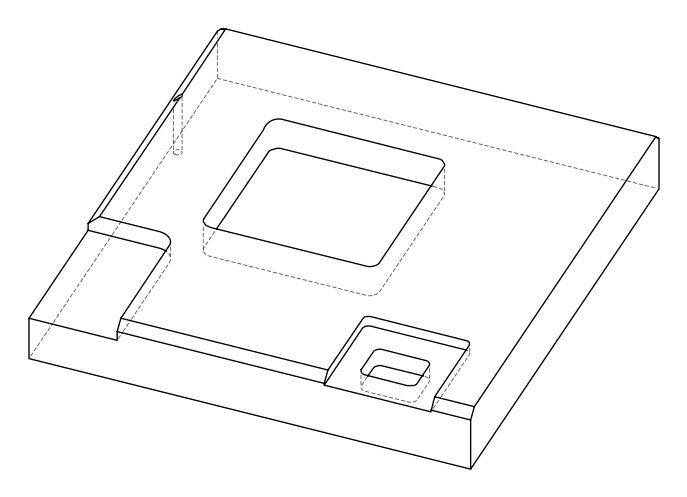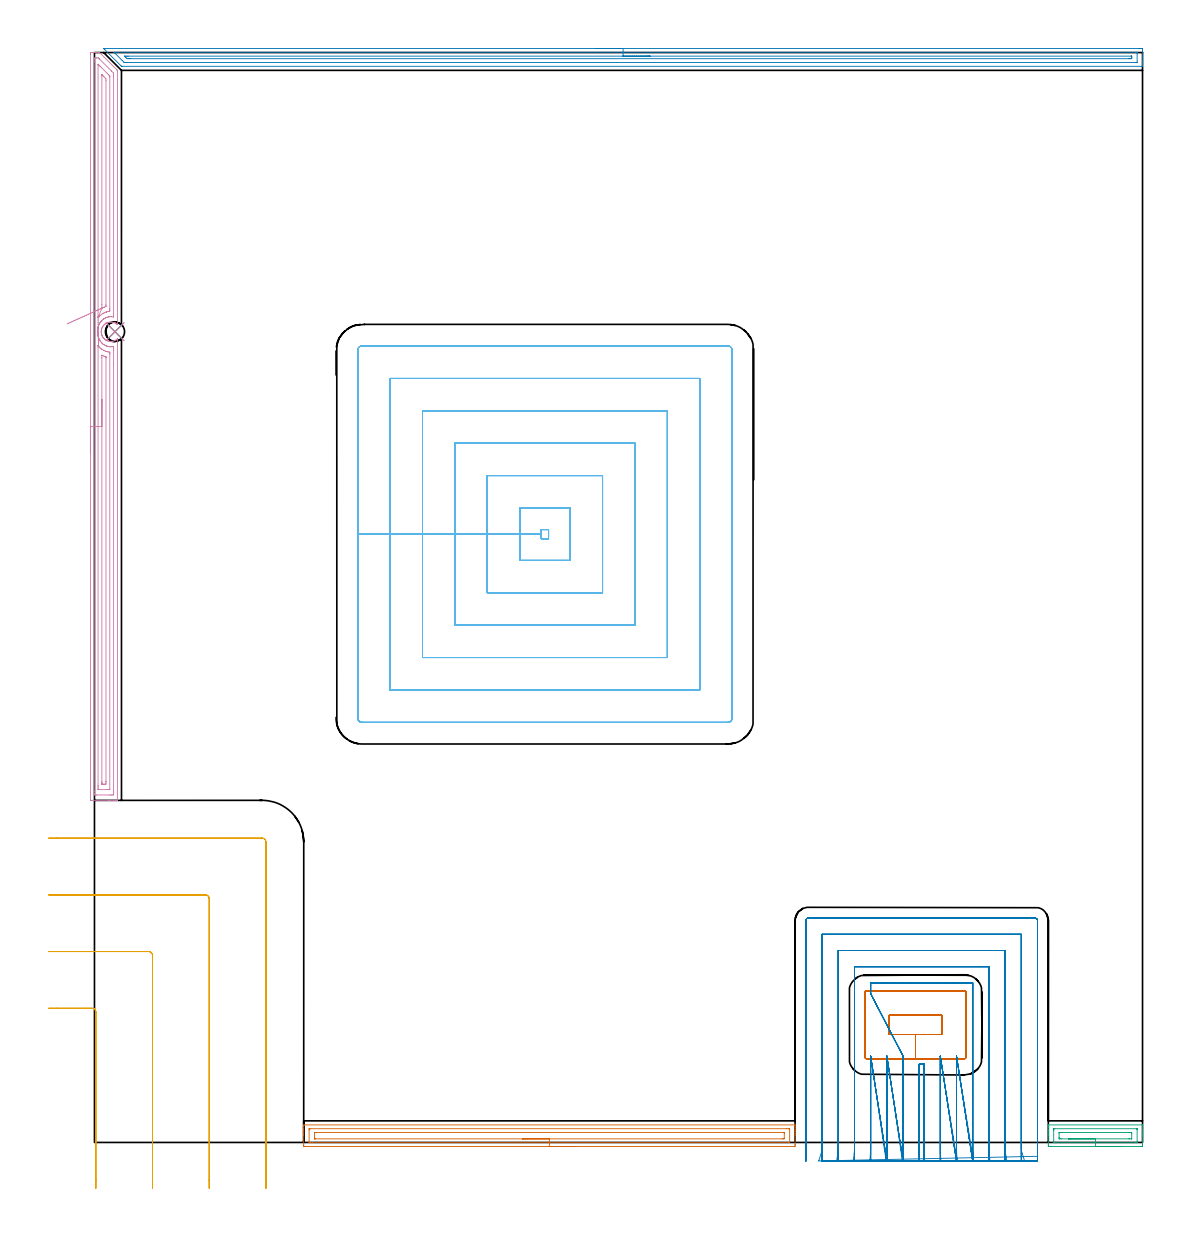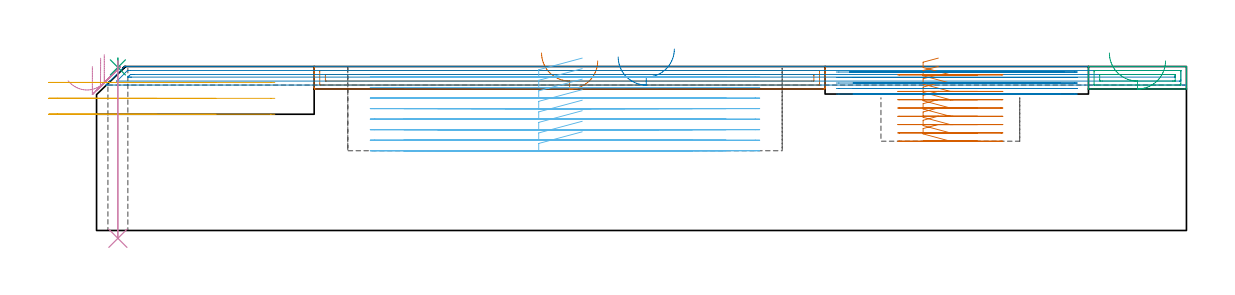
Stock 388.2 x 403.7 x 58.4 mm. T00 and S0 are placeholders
(PLAN: 10 operations, 6 tool changes, 85.8 min)
(1 AREA_MILL | FG_CHAMFER_SURFACE | UGT0205_001 | 4.59 min | 6138 mm3)
(2 AREA_MILL_1 | FG_CHAMFER_SURFACE_1 | UGT0205_001 | 9.33 min | 8446 mm3)
(3 AREA_MILL_2 | FG_CHAMFER_SURFACE_2 | UGT0205_001 | 1.06 min | 1275 mm3)
(4 AREA_MILL_3 | FG_CHAMFER_SURFACE_3 | UGT0205_001 | 9.09 min | 13989 mm3)
(5 MILL_CORNER_NOTCH_RECTANGULAR | CORNER_NOTCH_RECTANGULAR | UGT0201_006 | Follow Part, ap 7, ae 75% | 3.84 min | 165621 mm3)
(6 MILL_RECTANGULAR_POCKET | POCKET_RECTANGULAR_STRAIGHT | UGT0201_008 | Follow Part, ap 4, ae 75% | 32.76 min | 718970 mm3)
(7 MILL_RECTANGULAR_POCKET_1 | POCKET_RECTANGULAR_STRAIGHT_1 | NXT0201_011 | Follow Part, ap 3, ae 75% | 4.21 min | 47764 mm3)
(8 MILL_SLOT | SLOT_PARTIAL_RECTANGULAR | UGT0201_007 | Follow Part, ap 2, ae 75% | 20.59 min | 62063 mm3)
(9 SPOT_DRILL | STEP1HOLE | NXT0321_9005460120000 | 0.03 min | 0 mm3)
(10 DRILL_THROUGH_HOLE_INTO_CENTER | STEP1HOLE | NXT0301_042 | 0.25 min | 2173 mm3)
(TOOL UGT0205_001 | Chamfer Mill 20 x 3 x 45 deg. | D20 FL50 Z2)
(TOOL UGT0201_006 | End Mill 28 mm | D28 FL25 Z2)
(TOOL UGT0201_008 | End Mill 16 mm | D16 FL32 Z4)
(TOOL NXT0201_011 | ENDMILL 12mm [2P460-1200-NA 1630] | D12 FL38 Z6)
(TOOL UGT0201_007 | End Mill 8 mm | D8 FL19 Z4)
(TOOL NXT0321_9005460120000 | NC Spot Drill, 142deg, 12mm, Carbide, Uncoated | D12 PA142 FL30 Z2)
(TOOL NXT0301_042 | Carbide Drill 7.1mm [860.1-0710-057A1-MM 2214] | D7.1 PA140 FL85 Z2)
(OP 1 AREA_MILL)
G17 G21 G94 G90
T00 M6
G54
G17 G0 G90 X178.5 Y-1.5 S1061 M3
G43 Z68.4 H0
Z60.4
G94 G1 X178.462 Z59.528 F250.
X178.348 Z58.664
X178.159 Z57.812
X177.897 Z56.98
X177.563 Z56.174
X177.16 Z55.4
X176.692 Z54.664
X176.16 Z53.972
X175.571 Z53.329
X174.928 Z52.74
X174.236 Z52.208
X173.5 Z51.74
X172.726 Z51.337
X171.92 Z51.003
X171.088 Z50.741
X170.237 Z50.552
X169.372 Z50.438
X168.5 Z50.4
X78.083 Y-1.499 Z50.401
X77.615 Y-1.495 Z50.403
X77.509 Y-1.491 Z50.405
X77.5 Y-1.031 Z50.866
Y2.5 Z54.394
Y3.111 Z55.008
Y3.383 Z55.279
Y3.994 Z55.891
Y4.265 Z56.161
Y4.809 Z56.708
Y5.148 Z57.047
Y6.031 Z57.93
X77.501 Y6.212 Z58.111
X77.51 Y6.494 Z58.393
X77.637 Y6.5 Z58.4
X259.363
X259.49 Y6.494 Z58.393
X259.5 Y6.211 Z58.11
Y5.488 Z57.387
Y4.809 Z56.708
Y4.265 Z56.161
Y3.994 Z55.891
Y3.383 Z55.279
Y3.111 Z55.008
Y2.503 Z54.397
Y-0.725 Z51.171
X259.497 Y-1.031 Z50.866
X259.491 Y-1.491 Z50.405
X259.385 Y-1.495 Z50.403
X258.917 Y-1.5 Z50.4
X168.5
Y-0.086 Z51.814
X80.755
X79.864 Y-0.085 Z51.815
X79.799 Y-0.083 Z51.817
X79.51 Y-0.067 Z51.833
X79.505 Y0.017 Z51.917
X79.501 Y0.212 Z52.112
Y4.625 Z56.525
X79.508 Y4.987 Z56.887
X79.512 Y5.079 Z56.979
X79.554 Y5.082 Z56.982
X79.657 Y5.085 Z56.985
X79.864 Y5.086 Z56.986
X256.245
X257.136 Y5.085 Z56.985
X257.201 Y5.083 Z56.983
X257.49 Y5.067 Z56.967
X257.495 Y4.983 Z56.883
X257.499 Y4.788 Z56.688
Y0.374 Z52.274
X257.492 Y0.013 Z51.913
X257.488 Y-0.079 Z51.821
X257.446 Y-0.082 Z51.818
X257.343 Y-0.085 Z51.815
X257.136 Y-0.086 Z51.814
X168.5
Y1.328 Z53.228
X81.937 Y1.329 Z53.229
X81.646 Y1.33 Z53.23
X81.549 Y1.332 Z53.232
X81.522 Y1.335 Z53.235
X81.51 Y1.377 Z53.277
X81.504 Y1.473 Z53.373
X81.501 Y1.617 Z53.517
X81.502 Y3.525 Z55.425
X81.51 Y3.664 Z55.564
X81.646 Y3.667 Z55.567
X82.246 Y3.671 Z55.571
X255.063
X255.354 Y3.67 Z55.57
X255.451 Y3.668 Z55.568
X255.478 Y3.665 Z55.565
X255.49 Y3.622 Z55.522
X255.496 Y3.527 Z55.427
X255.499 Y3.383 Z55.283
X255.498 Y1.475 Z53.375
X255.49 Y1.335 Z53.235
X255.354 Y1.333 Z53.233
X254.754 Y1.329 Z53.229
X168.5 Y1.328 Z53.228
X167.628 Z53.266
X166.764 Z53.38
X165.912 Z53.569
X165.08 Z53.832
X164.274 Z54.165
X163.5 Z54.568
X162.764 Z55.037
X162.072 Z55.568
X161.429 Z56.157
X160.84 Z56.801
X160.309 Z57.493
X159.84 Z58.228
X159.437 Z59.002
X159.103 Z59.808
X158.841 Z60.64
X158.652 Z61.492
X158.538 Z62.357
X158.5 Z63.228
G0 Z68.4
M5
M2
(OP 2 AREA_MILL_1)
G17 G21 G94 G90
T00 M6
G54
G17 G0 G90 X185.8 Y405.2 S1061 M3
G43 Z68.4 H0
Z61.8
G94 G1 X185.838 Z60.928 F250.
X185.952 Z60.064
X186.141 Z59.212
X186.403 Z58.38
X186.737 Z57.574
X187.14 Z56.8
X187.609 Z56.064
X188.14 Z55.372
X188.729 Z54.729
X189.372 Z54.14
X190.064 Z53.608
X190.8 Z53.14
X191.574 Z52.737
X192.38 Z52.403
X193.212 Z52.141
X194.064 Z51.952
X194.929 Z51.838
X195.8 Z51.8
X386.952
X387.572 Y405.199 Z51.801
X388.186 Y405.193 Z51.804
X388.193 Y405.192 Z51.806
X388.2 Y404.58 Z52.416
Y401.91 Z55.085
Y400.474 Z56.522
Y400.113 Z56.882
Y399.391 Z57.609
Y399.101 Z57.899
Y398.67 Z58.322
Y398.62 Z58.371
X388.192 Y398.603 Z58.388
X388.02 Y398.6 Z58.4
X10.286
X10.005 Y398.604 Z58.39
X9.866 Y398.733 Z58.266
X3.73 Y404.87 Z52.129
X3.571 Y405.027 Z51.97
X3.432 Y405.172 Z51.826
X3.417 Y405.194 Z51.803
X3.432 Y405.199 Z51.799
X195.8 Y405.2 Z51.8
Y403.786 Z53.214
X385.784 Y403.785 Z53.215
X385.883 Y403.784 Z53.216
X386.081 Y403.78 Z53.22
X386.191 Y403.776 Z53.224
X386.194 Y403.746 Z53.254
X386.196 Y403.687 Z53.313
X386.2 Y403.272 Z53.728
X386.199 Y400.113 Z56.887
X386.198 Y400.061 Z56.939
X386.194 Y400.036 Z56.964
X386.191 Y400.027 Z56.973
X386.177 Y400.021 Z56.979
X385.982 Y400.016 Z56.984
X385.883 Y400.015 Z56.985
X12.074 Y400.014 Z56.986
X11.278 Y400.015 Z56.985
X11.18 Y400.017 Z56.983
X11.083 Y400.021 Z56.979
X11.033 Y400.028 Z56.972
X11.002 Y400.055 Z56.945
X10.94 Y400.113 Z56.887
X10.286 Y400.763 Z56.237
X7.604 Y403.446 Z53.554
X7.366 Y403.687 Z53.313
X7.289 Y403.77 Z53.23
X7.284 Y403.777 Z53.223
X7.291 Y403.779 Z53.221
X7.341 Y403.783 Z53.217
X7.406 Y403.785 Z53.215
X7.505 Y403.786 Z53.214
X195.8
Y402.372 Z54.628
X383.996 Y402.371 Z54.629
X384.153 Y402.37 Z54.63
X384.179 Y402.368 Z54.632
X384.186 Y402.366 Z54.634
X384.19 Y402.347 Z54.653
X384.196 Y402.24 Z54.76
X384.199 Y402.104 Z54.896
X384.2 Y401.9 Z55.1
X384.199 Y401.697 Z55.303
X384.193 Y401.493 Z55.507
X384.19 Y401.44 Z55.56
X384.171 Y401.435 Z55.565
X384.114 Y401.432 Z55.568
X383.996 Y401.43 Z55.57
X383.574 Y401.429 Z55.571
X383.102 Y401.428 Z55.572
X13.44 Y401.429 Z55.571
X12.968
X12.543 Y401.431 Z55.569
X12.074 Y401.436 Z55.564
X11.604 Y401.9 Z55.1
X11.18 Y402.324 Z54.676
X11.147 Y402.364 Z54.636
X11.18 Y402.366 Z54.634
X11.604 Y402.37 Z54.63
X12.074 Y402.371 Z54.629
X12.497
X195.8 Y402.372 Z54.628
X196.672 Z54.667
X197.537 Z54.78
X198.388 Z54.969
X199.22 Z55.232
X200.026 Z55.565
X200.8 Z55.968
X201.536 Z56.437
X202.228 Z56.968
X202.871 Z57.557
X203.461 Z58.201
X203.992 Z58.893
X204.46 Z59.628
X204.863 Z60.402
X205.197 Z61.208
X205.459 Z62.04
X205.648 Z62.892
X205.762 Z63.757
X205.8 Z64.628
G0 Z68.4
M5
M2
(OP 3 AREA_MILL_2)
G17 G21 G94 G90
T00 M6
G54
G17 G0 G90 X380.75 Y-1.5 S1061 M3
G43 Z68.4 H0
Z60.4
G94 G1 X380.712 Z59.529 F250.
X380.598 Z58.664
X380.409 Z57.812
X380.147 Z56.98
X379.813 Z56.174
X379.41 Z55.4
X378.942 Z54.664
X378.41 Z53.972
X377.821 Z53.329
X377.178 Z52.74
X376.486 Z52.209
X375.75 Z51.74
X374.976 Z51.337
X374.17 Z51.003
X373.338 Z50.741
X372.486 Z50.552
X371.622 Z50.438
X370.75 Z50.4
X353.858
X353.391 Y-1.494 Z50.403
X353.308 Y-1.491 Z50.405
X353.3 Y-1.031 Z50.865
Y2.5 Z54.394
Y3.158 Z55.055
Y3.383 Z55.28
Y4.04 Z55.937
Y4.265 Z56.162
Y4.716 Z56.615
Y5.581 Z57.48
Y6.031 Z57.929
X353.301 Y6.262 Z58.161
X353.31 Y6.494 Z58.392
X353.413 Y6.5 Z58.4
X388.087
X388.19 Y6.494 Z58.392
X388.2 Y6.261 Z58.159
Y4.716 Z56.615
Y4.265 Z56.162
Y4.04 Z55.937
Y3.383 Z55.28
Y3.158 Z55.055
Y2.503 Z54.397
Y-0.702 Z51.194
X388.197 Y-1.031 Z50.865
X388.192 Y-1.491 Z50.405
X388.109 Y-1.494 Z50.403
X387.642 Y-1.5 Z50.4
X370.75
Y-0.086 Z51.814
X355.573
X355.421 Y-0.084 Z51.816
X355.346 Y-0.081 Z51.819
X355.315 Y-0.079 Z51.821
X355.31 Y-0.059 Z51.841
X355.305 Y0.011 Z51.911
X355.301 Y0.185 Z52.085
X355.3 Y4.599 Z56.499
X355.303 Y4.933 Z56.833
X355.306 Y5.028 Z56.928
X355.31 Y5.08 Z56.98
X355.327 Y5.081 Z56.981
X355.43 Y5.084 Z56.984
X355.636 Y5.086 Z56.986
X355.699
X385.927
X386.079 Y5.084 Z56.984
X386.154 Y5.081 Z56.981
X386.185 Y5.079 Z56.979
X386.19 Y5.059 Z56.959
X386.195 Y4.989 Z56.889
X386.199 Y4.815 Z56.715
X386.2 Y0.401 Z52.301
X386.197 Y0.067 Z51.967
X386.194 Y-0.028 Z51.872
X386.19 Y-0.08 Z51.82
X386.173 Y-0.081 Z51.819
X386.07 Y-0.084 Z51.816
X385.864 Y-0.086 Z51.814
X385.801
X370.75
Y1.329 Z53.229
X358.303
X357.704 Y1.33 Z53.23
X357.414 Y1.333 Z53.233
X357.327 Y1.335 Z53.235
X357.31 Y1.504 Z53.404
X357.303 Y1.617 Z53.517
X357.301 Y1.73 Z53.63
Y3.495 Z55.395
X357.309 Y3.609 Z55.509
X357.315 Y3.665 Z55.565
X357.342 Y3.667 Z55.567
X357.414 Y3.669 Z55.569
X358.013 Y3.671 Z55.571
X358.303
X383.197
X383.796 Y3.67 Z55.57
X384.086 Y3.667 Z55.567
X384.173 Y3.665 Z55.565
X384.19 Y3.496 Z55.396
X384.197 Y3.383 Z55.283
X384.2 Y3.27 Z55.17
X384.199 Y1.505 Z53.405
X384.191 Y1.391 Z53.291
X384.185 Y1.335 Z53.235
X384.158 Y1.333 Z53.233
X384.086 Y1.331 Z53.231
X383.488 Y1.329 Z53.229
X383.197
X370.75
X369.878 Z53.267
X369.014 Z53.38
X368.162 Z53.569
X367.33 Z53.832
X366.524 Z54.165
X365.75 Z54.568
X365.014 Z55.037
X364.322 Z55.568
X363.679 Z56.157
X363.09 Z56.801
X362.558 Z57.493
X362.09 Z58.229
X361.687 Z59.002
X361.353 Z59.808
X361.091 Z60.64
X360.902 Z61.492
X360.788 Z62.357
X360.75 Z63.229
G0 Z68.4
M5
M2
(OP 4 AREA_MILL_3)
G17 G21 G94 G90
T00 M6
G54
G17 G0 G90 X-1.5 Y255.2 S1061 M3
G43 Z68.4 H0
Z58.4
G94 G1 Y255.238 Z57.528 F250.
Y255.352 Z56.663
Y255.541 Z55.812
Y255.803 Z54.98
Y256.137 Z54.174
Y256.54 Z53.4
Y257.008 Z52.664
Y257.54 Z51.972
Y258.129 Z51.329
Y258.772 Z50.74
Y259.464 Z50.208
Y260.2 Z49.74
Y260.974 Z49.337
Y261.78 Z49.003
Y262.612 Z48.741
Y263.464 Z48.552
Y264.328 Z48.438
Y265.2 Z48.4
Y403.094
X-1.498 Y403.262 Z48.402
X-1.491 Y403.698 Z48.405
X-1.263 Y403.7 Z48.634
X-0.944 Z48.952
X-0.374 Z49.522
X-0.056 Z49.84
X0.582 Z50.482
X1.587 Z51.487
X1.689 Z51.588
X1.896 Y403.699 Z51.793
X1.912 Y403.689 Z51.81
X8.389 Y397.212 Z58.287
X8.416 Y397.183 Z58.314
X8.499 Y397.095 Z58.384
X8.5 Y396.846 Z58.4
Y303.128
X8.504 Y302.995 Z58.395
X8.448 Y303.027 Z58.347
X8.352 Y303.107 Z58.252
X8.282 Y303.16 Z58.182
X8.156 Y303.252 Z58.056
X8.03 Y303.336 Z57.93
X7.903 Y303.412 Z57.803
X7.777 Y303.482 Z57.677
X7.651 Y303.542 Z57.551
X7.215 Y303.711 Z57.115
X6.767 Y303.827 Z56.667
X6.326 Y303.881 Z56.226
X5.884 Z55.784
X5.438 Y303.828 Z55.338
X5. Y303.716 Z54.9
X4.548 Y303.535 Z54.448
X4.116 Y303.291 Z54.016
X3.889 Y303.132 Z53.789
X3.853 Y303.107 Z53.752
X3.684 Y302.947 Z53.581
X3.53 Y302.802 Z53.427
X3.427 Y302.686 Z53.324
X3.233 Y302.467 Z53.132
X3.058 Y302.215 Z52.957
X2.971 Y302.064 Z52.869
X2.934 Y302. Z52.832
X2.826 Y301.781 Z52.723
X2.732 Y301.554 Z52.63
X2.655 Y301.323 Z52.549
X2.611 Y301.163 Z52.51
X2.595 Y301.103 Z52.495
X2.559 Y300.88 Z52.451
X2.526 Y300.559 Z52.422
X2.521 Y300.497 Z52.414
X2.516 Y300.431 Z52.406
X2.517 Y300.408 Z52.405
X2.52 Y300.29 Z52.406
X2.522 Y300.194 Z52.412
X2.523 Y300.157
Y300.032 Z52.421
X2.525 Y299.983 Z52.422
X2.544 Y299.859 Z52.439
X2.591 Y299.539 Z52.487
X2.611 Y299.453 Z52.509
X2.645 Y299.31 Z52.543
X2.719 Y299.084 Z52.616
X2.806 Y298.863 Z52.705
X2.873 Y298.721 Z52.773
X2.908 Y298.647 Z52.808
X3.063 Y298.382 Z52.962
X3.17 Y298.223 Z53.069
X3.233 Y298.129 Z53.132
X3.391 Y297.937 Z53.291
X3.4 Y297.927 Z53.3
X3.5 Y297.819 Z53.397
X3.538 Y297.777 Z53.438
X3.558 Y297.755 Z53.458
X3.678 Y297.626 Z53.578
X3.745 Y297.531 Z53.645
X3.788 Y297.468 Z53.688
X3.825 Y297.473 Z53.725
X3.827 Z53.727
X3.862 Y297.468 Z53.762
X3.969 Y297.402 Z53.868
X4.117 Y297.304 Z54.016
X4.389 Y297.154 Z54.288
X4.548 Y297.065 Z54.448
X5. Y296.876 Z54.9
X5.036 Y296.863 Z54.936
X5.457 Y296.768 Z55.357
X5.884 Y296.719 Z55.784
X6.326 Z56.226
X6.767 Y296.773 Z56.667
X7.162 Y296.863 Z57.062
X7.651 Y297.064 Z57.551
X7.905 Y297.192 Z57.805
X8.123 Y297.331 Z58.023
X8.165 Y297.357 Z58.065
X8.321 Y297.474 Z58.219
X8.435 Y297.56 Z58.331
X8.47 Y297.589 Z58.365
X8.5 Y297.607 Z58.395
Y297.331 Z58.4
Y126.856
X8.505 Y126.71 Z58.395
X8.462 Y126.708 Z58.353
X8.101 Y126.7 Z58.001
X7.693 Z57.593
X7.056 Z56.951
X5.848 Z55.745
X5.278 Z55.172
X-1.23 Y126.701 Z48.667
X-1.492 Y126.71 Z48.406
X-1.499 Y126.971 Z48.399
Y126.994
X-1.5 Y265.2 Z48.4
X-0.086 Z49.814
Y400.416
X-0.084 Y401.309 Z49.816
X-0.083 Y401.336 Z49.817
X-0.056 Y401.69 Z49.844
X0.446 Y401.698 Z50.346
X0.833 Z50.733
X1.337 Y401.696 Z51.237
X1.428 Y401.69 Z51.328
X1.6 Y401.538 Z51.5
X1.722 Y401.424 Z51.622
X1.841 Y401.309 Z51.741
X6.304 Y396.846 Z56.204
X7.056 Y396.083 Z56.956
X7.079 Y395.954 Z56.979
X7.082 Y395.927 Z56.982
X7.086 Y395.061 Z56.986
Y306.672
X7.079 Y305.809 Z56.979
Y305.786
X7.056 Y305.79 Z56.956
X6.953 Y305.809 Z56.853
X6.167 Y305.873 Z56.067
X6.1 Y305.877 Z56.
X5.695 Y305.856 Z55.595
X5.278 Y305.815 Z55.178
X5.273 Y305.814 Z55.173
X5.246 Y305.809 Z55.146
X4.681 Y305.654 Z54.581
X4.578 Y305.619 Z54.478
X4.389 Y305.544 Z54.289
X4.129 Y305.434 Z54.029
X3.961 Y305.346 Z53.861
X3.5 Y305.081 Z53.4
X3.401 Y305.016 Z53.301
X3.263 Y304.917 Z53.163
X2.913 Y304.613 Z52.813
X2.611 Y304.313 Z52.511
X2.475 Y304.161 Z52.375
X2.356 Y304.024 Z52.256
X2.087 Y303.658 Z51.987
X1.957 Y303.456 Z51.857
X1.768 Y303.132 Z51.668
X1.758 Y303.114 Z51.658
X1.752 Y303.102 Z51.652
X1.722 Y303.037 Z51.622
X1.485 Y302.478 Z51.385
X1.402 Y302.239 Z51.302
X1.276 Y301.795 Z51.176
X1.187 Y301.347 Z51.087
X1.164 Y301.181 Z51.064
X1.149 Y301.03 Z51.049
X1.104 Y300.454 Z51.004
X1.101 Y300.365 Z51.001
Y300.275
X1.103 Y300.183 Z51.003
X1.118 Y299.87 Z51.018
X1.148 Y299.562 Z51.048
X1.203 Y299.191 Z51.103
X1.254 Y298.911 Z51.154
X1.312 Y298.669 Z51.212
X1.392 Y298.396 Z51.292
X1.551 Y297.949 Z51.451
X1.626 Y297.777 Z51.526
X1.722 Y297.573 Z51.622
X1.968 Y297.132 Z51.868
X2.128 Y296.884 Z52.028
X2.329 Y296.604 Z52.229
X2.611 Y296.266 Z52.511
X2.736 Y296.117 Z52.636
X2.842 Y295.992 Z52.742
X2.991 Y295.828 Z52.891
X3.178 Y295.675 Z53.078
X3.36 Y295.572 Z53.26
X3.5 Y295.498 Z53.4
X3.758 Y295.363 Z53.658
X4.266 Y295.099 Z54.166
X4.389 Y295.047 Z54.289
X4.478 Y295.009 Z54.378
X4.76 Y294.912 Z54.66
X4.955 Y294.866 Z54.855
X5.278 Y294.794 Z55.178
X5.627 Y294.749 Z55.527
X5.912 Y294.729 Z55.812
X6.167 Z56.067
X6.519 Y294.745 Z56.419
X7.056 Y294.803 Z56.956
X7.084 Y294.207 Z56.984
X7.085 Y294.177 Z56.985
X7.086 Y293.314 Z56.986
Y288.21
Y129.984
X7.084 Y129.091 Z56.984
X7.083 Y129.064 Z56.983
X7.056 Y128.71 Z56.956
X6.554 Y128.702 Z56.454
X6.167 Y128.701 Z56.067
X5.668 Y128.7 Z55.568
X0.833 Y128.701 Z50.733
X0.331 Y128.703 Z50.231
X-0.056 Y128.71 Z49.844
X-0.083 Y129.091 Z49.817
X-0.084 Y129.12 Z49.816
X-0.086 Y129.984 Z49.814
Y265.2
X1.328 Z51.228
X1.329 Y294.602 Z51.229
X1.33 Y295.099 Z51.23
X1.332 Y295.147 Z51.232
X1.333 Y295.149 Z51.233
X1.345 Y295.14 Z51.245
X1.385 Y295.099 Z51.285
X1.722 Y294.711 Z51.622
X2.162 Y294.207 Z52.062
X2.401 Y294.001 Z52.301
X2.611 Y293.842 Z52.511
X3.405 Y293.41 Z53.305
X3.5 Y293.362 Z53.4
X3.595 Y293.314 Z53.495
X4.143 Y293.075 Z54.043
X4.389 Y292.982 Z54.289
X4.833 Y292.868 Z54.733
X5.278 Y292.787 Z55.178
X5.595 Y292.733 Z55.495
X5.665 Y292.72 Z55.565
X5.667 Y292.658 Z55.567
X5.67 Y292.553 Z55.57
X5.671 Y292.422 Z55.571
Y292.026
Y130.876
X5.669 Y130.778 Z55.569
X5.667 Y130.729 Z55.567
X5.665 Y130.713 Z55.565
X5.629 Y130.71 Z55.529
X5.452 Y130.702 Z55.352
X5.278 Y130.701 Z55.178
X4.565 Y130.7 Z54.465
X1.898 Z51.798
X1.722 Y130.701 Z51.622
X1.547 Y130.702 Z51.447
X1.43 Y130.706 Z51.33
X1.341 Y130.71 Z51.241
X1.335 Y130.746 Z51.235
X1.333 Y130.876 Z51.233
X1.33 Y131.271 Z51.23
X1.329 Y131.769 Z51.229
X1.328 Y132.164 Z51.228
Y265.2
X2.743 Z52.643
Y290.637
X2.745 Y291.395 Z52.645
X2.747 Y291.529 Z52.647
X2.75 Y291.607 Z52.65
X2.8 Y291.59 Z52.7
X2.818 Y291.582 Z52.718
X2.925 Y291.529 Z52.825
X3.5 Y291.266 Z53.4
X3.96 Y291.067 Z53.86
X4.15 Y291.002 Z54.05
X4.221 Y290.976 Z54.121
X4.25 Y290.965 Z54.15
X4.252 Y290.943 Z54.152
X4.255 Y290.886 Z54.155
X4.257 Y290.769 Z54.157
Y133.686
X4.256 Y133.554 Z54.156
X4.251 Y132.8 Z54.151
X4.238 Y132.71 Z54.138
X4.138 Y132.707 Z54.038
X3.925 Y132.703 Z53.825
X3.5 Y132.7 Z53.4
X3.462 Z53.362
X3.06 Y132.702 Z52.96
X2.859 Y132.706 Z52.759
X2.76 Y132.71 Z52.66
X2.749 Y132.716 Z52.649
X2.747 Y132.732 Z52.647
X2.745 Y132.769 Z52.645
X2.743 Y133.422 Z52.643
Y133.554
Y265.2
Y266.072 Z52.681
Y266.936 Z52.795
Y267.788 Z52.983
Y268.62 Z53.246
Y269.426 Z53.58
Y270.2 Z53.982
Y270.936 Z54.451
Y271.628 Z54.982
Y272.271 Z55.572
Y272.86 Z56.215
Y273.392 Z56.907
Y273.86 Z57.643
Y274.263 Z58.416
Y274.597 Z59.222
Y274.859 Z60.054
Y275.048 Z60.906
Y275.162 Z61.771
Y275.2 Z62.643
G0 X1.458 Y295.612 Z61.359
G1 Y295.639 Z60.487
X1.456 Y295.743 Z59.62
X1.454 Y295.921 Z58.766
X1.451 Y296.173 Z57.931
X1.447 Y296.496 Z57.121
X1.442 Y296.89 Z56.342
X1.436 Y297.349 Z55.601
X1.43 Y297.872 Z54.902
X1.423 Y298.453 Z54.252
X1.415 Y299.089 Z53.654
X1.406 Y299.774 Z53.115
X1.397 Y300.504 Z52.637
X1.388 Y301.273 Z52.225
X1.378 Y302.074 Z51.881
X1.367 Y302.903 Z51.608
X1.357 Y303.752 Z51.409
X1.346 Y304.616 Z51.284
X1.335 Y305.486 Z51.235
X1.331 Y305.809 Z51.231
X1.329 Y306.033 Z51.229
Y399.158
X1.331 Y399.264 Z51.231
X1.334 Y399.332 Z51.234
X1.337 Y399.352 Z51.237
X1.374 Y399.317 Z51.274
X1.722 Y398.976 Z51.622
X2.07 Y398.631 Z51.97
X2.611 Y398.09 Z52.511
X4.389 Y396.312 Z54.289
X4.747 Y395.954 Z54.647
X5.278 Y395.419 Z55.178
X5.631 Y395.061 Z55.531
X5.665 Y395.007 Z55.565
X5.667 Y394.962 Z55.567
X5.669 Y394.863 Z55.569
X5.671 Y394.666 Z55.571
Y308.984
Y308.487
X5.668 Y308.095 Z55.568
X5.664 Y307.961 Z55.564
X5.658 Y307.875 Z55.558
X5.278 Y307.817 Z55.178
X5.086 Y307.787 Z54.986
X4.389 Y307.619 Z54.289
X4.369 Y307.614 Z54.269
X4.311 Y307.594 Z54.211
X3.737 Y307.357 Z53.637
X3.5 Y307.237 Z53.4
X3.158 Y307.045 Z53.058
X2.994 Y306.948 Z52.894
X2.612 Y306.701 Z52.512
X2.137 Y306.285 Z52.037
X1.722 Y305.876 Z51.622
X1.689 Y305.842 Z51.589
X1.658 Y305.809 Z51.558
X1.527 Y305.672 Z51.427
X1.335 Y305.486 Z51.235
X2.75 Y309.013 Z52.65
X2.743 Y310.272 Z52.643
Y395.061
X2.744 Y395.342 Z52.644
X2.747 Y395.482 Z52.647
X2.748 Y395.491 Z52.648
X2.75 Y395.492 Z52.65
X2.778 Y395.469 Z52.678
X2.818 Y395.432 Z52.718
X3.19 Y395.061 Z53.09
X3.5 Y394.749 Z53.4
X4.072 Y394.168 Z53.972
X4.25 Y393.973 Z54.15
X4.257 Y393.276 Z54.157
Y310.272
X4.253 Y309.892 Z54.153
X4.25 Y309.703 Z54.15
X4.24 Y309.625 Z54.14
X3.575 Y309.379 Z53.475
X3.521 Y309.358 Z53.421
X3.45 Y309.329 Z53.35
X2.75 Y309.013 Z52.65
X2.139 Y308.737 Z52.091
X1.487 Y308.443 Z51.592
X0.797 Y308.131 Z51.158
X0.076 Y307.806 Z50.792
X-0.672 Y307.468 Z50.495
X-1.441 Y307.121 Z50.272
X-2.224 Y306.767 Z50.123
X-3.016 Y306.409 Z50.049
X-3.812 Y306.05 Z50.051
X-4.603 Y305.693 Z50.13
X-5.386 Y305.339 Z50.283
X-6.154 Y304.993 Z50.512
X-6.9 Y304.656 Z50.812
X-7.62 Y304.331 Z51.183
X-8.307 Y304.021 Z51.621
X-8.957 Y303.727 Z52.123
X-9.565 Y303.453 Z52.686
X-10.126 Y303.199 Z53.305
G0 Z68.4
M5
M2
(OP 5 MILL_CORNER_NOTCH_RECTANGULAR)
G17 G21 G94 G90
T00 M6
G54
G17 G0 G90 X0.5 Y-17. S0 M3
G43 Z68.4 H0
Z52.733
G94 G1 Y-14. F250.
Y48.307 F500.
G3 X-0.893 Y49.7 R1.4
G1 X-14.
X-17. F250.
G0 Z68.4
X21.5 Y-17.
Z52.733
G1 Y-14.
Y69.306 F500.
G3 X20.106 Y70.7 R1.4
G1 X-14.
X-17. F250.
G0 Z68.4
X42.5 Y-17.
Z52.733
G1 Y-14.
Y90.306 F500.
G3 X41.106 Y91.7 R1.4
G1 X-14.
X-17. F250.
G0 Z68.4
X63.5 Y-17.
Z52.733
G1 Y-14.
Y111.306 F500.
G3 X62.106 Y112.7 R1.4
G1 X-14.
X-17. F250.
G0 Z68.4
X0.5 Y-17.
Z47.067
G1 Y-14.
Y48.307 F500.
G3 X-0.893 Y49.7 R1.4
G1 X-14.
X-17. F250.
G0 Z68.4
X21.5 Y-17.
Z47.067
G1 Y-14.
Y69.306 F500.
G3 X20.106 Y70.7 R1.4
G1 X-14.
X-17. F250.
G0 Z68.4
X42.5 Y-17.
Z47.067
G1 Y-14.
Y90.306 F500.
G3 X41.106 Y91.7 R1.4
G1 X-14.
X-17. F250.
G0 Z68.4
X63.5 Y-17.
Z47.067
G1 Y-14.
Y111.306 F500.
G3 X62.106 Y112.7 R1.4
G1 X-14.
X-17. F250.
G0 Z68.4
X0.5 Y-17.
Z41.4
G1 Y-14.
Y48.307 F500.
G3 X-0.893 Y49.7 R1.4
G1 X-14.
X-17. F250.
G0 Z68.4
X21.5 Y-17.
Z41.4
G1 Y-14.
Y69.306 F500.
G3 X20.106 Y70.7 R1.4
G1 X-14.
X-17. F250.
G0 Z68.4
X42.5 Y-17.
Z41.4
G1 Y-14.
Y90.306 F500.
G3 X41.106 Y91.7 R1.4
G1 X-14.
X-17. F250.
G0 Z68.4
X63.5 Y-17.
Z41.4
G1 Y-14.
Y111.306 F500.
G3 X62.106 Y112.7 R1.4
G1 X-14.
X-17. F250.
G0 Z68.4
M5
M2
(OP 6 MILL_RECTANGULAR_POCKET)
G17 G21 G94 G90
T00 M6
G54
G17 G0 G90 X172.991 Y235. S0 M3
G43 Z68.4 H0
Z61.4
G94 G1 X157.5 Z57.249 F250.
Y225.3 Z54.65
X165.5
Y223.6 F500.
X168.2
Y227.
X165.5
Y225.3
X157.5
Y215.6
X176.2
Y235.
X157.5
Y225.3
X145.5
Y203.6
X188.2
Y247.
X145.5
Y225.3
X133.5
Y191.6
X200.2
Y259.
X133.5
Y225.3
X121.5
Y179.6
X212.2
Y271.
X121.5
Y225.3
X109.5
Y167.6
X224.2
Y283.
X109.5
Y225.3
X97.5
Y157.2
G3 X99.1 Y155.6 R1.6
G1 X234.6
G3 X236.2 Y157.2 R1.6
G1 Y293.4
G3 X234.6 Y295. R1.6
G1 X99.1
G3 X97.5 Y293.4 R1.6
G1 Y225.3
Y224.3
G0 X172.991 Y235. Z57.65
G1 X157.5 Z53.499 F250.
Y225.3 Z50.9
X165.5
Y223.6 F500.
X168.2
Y227.
X165.5
Y225.3
X157.5
Y215.6
X176.2
Y235.
X157.5
Y225.3
X145.5
Y203.6
X188.2
Y247.
X145.5
Y225.3
X133.5
Y191.6
X200.2
Y259.
X133.5
Y225.3
X121.5
Y179.6
X212.2
Y271.
X121.5
Y225.3
X109.5
Y167.6
X224.2
Y283.
X109.5
Y225.3
X97.5
Y157.2
G3 X99.1 Y155.6 R1.6
G1 X234.6
G3 X236.2 Y157.2 R1.6
G1 Y293.4
G3 X234.6 Y295. R1.6
G1 X99.1
G3 X97.5 Y293.4 R1.6
G1 Y225.3
Y224.3
G0 X172.991 Y235. Z53.9
G1 X157.5 Z49.749 F250.
Y225.3 Z47.15
X165.5
Y223.6 F500.
X168.2
Y227.
X165.5
Y225.3
X157.5
Y215.6
X176.2
Y235.
X157.5
Y225.3
X145.5
Y203.6
X188.2
Y247.
X145.5
Y225.3
X133.5
Y191.6
X200.2
Y259.
X133.5
Y225.3
X121.5
Y179.6
X212.2
Y271.
X121.5
Y225.3
X109.5
Y167.6
X224.2
Y283.
X109.5
Y225.3
X97.5
Y157.2
G3 X99.1 Y155.6 R1.6
G1 X234.6
G3 X236.2 Y157.2 R1.6
G1 Y293.4
G3 X234.6 Y295. R1.6
G1 X99.1
G3 X97.5 Y293.4 R1.6
G1 Y225.3
Y224.3
G0 X172.991 Y235. Z50.15
G1 X157.5 Z45.999 F250.
Y225.3 Z43.4
X165.5
Y223.6 F500.
X168.2
Y227.
X165.5
Y225.3
X157.5
Y215.6
X176.2
Y235.
X157.5
Y225.3
X145.5
Y203.6
X188.2
Y247.
X145.5
Y225.3
X133.5
Y191.6
X200.2
Y259.
X133.5
Y225.3
X121.5
Y179.6
X212.2
Y271.
X121.5
Y225.3
X109.5
Y167.6
X224.2
Y283.
X109.5
Y225.3
X97.5
Y157.2
G3 X99.1 Y155.6 R1.6
G1 X234.6
G3 X236.2 Y157.2 R1.6
G1 Y293.4
G3 X234.6 Y295. R1.6
G1 X99.1
G3 X97.5 Y293.4 R1.6
G1 Y225.3
Y224.3
G0 X172.991 Y235. Z46.4
G1 X157.5 Z42.249 F250.
Y225.3 Z39.65
X165.5
Y223.6 F500.
X168.2
Y227.
X165.5
Y225.3
X157.5
Y215.6
X176.2
Y235.
X157.5
Y225.3
X145.5
Y203.6
X188.2
Y247.
X145.5
Y225.3
X133.5
Y191.6
X200.2
Y259.
X133.5
Y225.3
X121.5
Y179.6
X212.2
Y271.
X121.5
Y225.3
X109.5
Y167.6
X224.2
Y283.
X109.5
Y225.3
X97.5
Y157.2
G3 X99.1 Y155.6 R1.6
G1 X234.6
G3 X236.2 Y157.2 R1.6
G1 Y293.4
G3 X234.6 Y295. R1.6
G1 X99.1
G3 X97.5 Y293.4 R1.6
G1 Y225.3
Y224.3
G0 X172.991 Y235. Z42.65
G1 X157.5 Z38.499 F250.
Y225.3 Z35.9
X165.5
Y223.6 F500.
X168.2
Y227.
X165.5
Y225.3
X157.5
Y215.6
X176.2
Y235.
X157.5
Y225.3
X145.5
Y203.6
X188.2
Y247.
X145.5
Y225.3
X133.5
Y191.6
X200.2
Y259.
X133.5
Y225.3
X121.5
Y179.6
X212.2
Y271.
X121.5
Y225.3
X109.5
Y167.6
X224.2
Y283.
X109.5
Y225.3
X97.5
Y157.2
G3 X99.1 Y155.6 R1.6
G1 X234.6
G3 X236.2 Y157.2 R1.6
G1 Y293.4
G3 X234.6 Y295. R1.6
G1 X99.1
G3 X97.5 Y293.4 R1.6
G1 Y225.3
Y224.3
G0 X172.991 Y235. Z38.9
G1 X157.5 Z34.749 F250.
Y225.3 Z32.15
X165.5
Y223.6 F500.
X168.2
Y227.
X165.5
Y225.3
X157.5
Y215.6
X176.2
Y235.
X157.5
Y225.3
X145.5
Y203.6
X188.2
Y247.
X145.5
Y225.3
X133.5
Y191.6
X200.2
Y259.
X133.5
Y225.3
X121.5
Y179.6
X212.2
Y271.
X121.5
Y225.3
X109.5
Y167.6
X224.2
Y283.
X109.5
Y225.3
X97.5
Y157.2
G3 X99.1 Y155.6 R1.6
G1 X234.6
G3 X236.2 Y157.2 R1.6
G1 Y293.4
G3 X234.6 Y295. R1.6
G1 X99.1
G3 X97.5 Y293.4 R1.6
G1 Y225.3
Y224.3
G0 X172.991 Y235. Z35.15
G1 X157.5 Z30.999 F250.
Y225.3 Z28.4
X165.5
Y223.6 F500.
X168.2
Y227.
X165.5
Y225.3
X157.5
Y215.6
X176.2
Y235.
X157.5
Y225.3
X145.5
Y203.6
X188.2
Y247.
X145.5
Y225.3
X133.5
Y191.6
X200.2
Y259.
X133.5
Y225.3
X121.5
Y179.6
X212.2
Y271.
X121.5
Y225.3
X109.5
Y167.6
X224.2
Y283.
X109.5
Y225.3
X97.5
Y157.2
G3 X99.1 Y155.6 R1.6
G1 X234.6
G3 X236.2 Y157.2 R1.6
G1 Y293.4
G3 X234.6 Y295. R1.6
G1 X99.1
G3 X97.5 Y293.4 R1.6
G1 Y225.3
Y224.3
G0 Z68.4
M5
M2
(OP 7 MILL_RECTANGULAR_POCKET_1)
G17 G21 G94 G90
T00 M6
G54
G17 G0 G90 X299.826 Y47.1 S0 M3
G43 Z68.4 H1
Z61.4
G94 G1 X294.4 Z59.946 F250.
Y40. Z58.043
X304.1 Z55.444
X313.8 F500.
Y47.1
X294.4
Y40.
X304.1
Y31.
X322.2
G3 X322.8 Y31.6 R0.6
G1 Y55.5
G3 X322.2 Y56.1 R0.6
G1 X286.
G3 X285.4 Y55.5 R0.6
G1 Y31.6
G3 X286. Y31. R0.6
G1 X304.1
X305.1
G0 X299.826 Y47.1 Z58.444
G1 X294.4 Z56.99 F250.
Y40. Z55.088
X304.1 Z52.489
X313.8 F500.
Y47.1
X294.4
Y40.
X304.1
Y31.
X322.2
G3 X322.8 Y31.6 R0.6
G1 Y55.5
G3 X322.2 Y56.1 R0.6
G1 X286.
G3 X285.4 Y55.5 R0.6
G1 Y31.6
G3 X286. Y31. R0.6
G1 X304.1
X305.1
G0 X299.826 Y47.1 Z55.489
G1 X294.4 Z54.035 F250.
Y40. Z52.132
X304.1 Z49.533
X313.8 F500.
Y47.1
X294.4
Y40.
X304.1
Y31.
X322.2
G3 X322.8 Y31.6 R0.6
G1 Y55.5
G3 X322.2 Y56.1 R0.6
G1 X286.
G3 X285.4 Y55.5 R0.6
G1 Y31.6
G3 X286. Y31. R0.6
G1 X304.1
X305.1
G0 X299.826 Y47.1 Z52.533
G1 X294.4 Z51.079 F250.
Y40. Z49.177
X304.1 Z46.578
X313.8 F500.
Y47.1
X294.4
Y40.
X304.1
Y31.
X322.2
G3 X322.8 Y31.6 R0.6
G1 Y55.5
G3 X322.2 Y56.1 R0.6
G1 X286.
G3 X285.4 Y55.5 R0.6
G1 Y31.6
G3 X286. Y31. R0.6
G1 X304.1
X305.1
G0 X299.826 Y47.1 Z49.578
G1 X294.4 Z48.124 F250.
Y40. Z46.221
X304.1 Z43.622
X313.8 F500.
Y47.1
X294.4
Y40.
X304.1
Y31.
X322.2
G3 X322.8 Y31.6 R0.6
G1 Y55.5
G3 X322.2 Y56.1 R0.6
G1 X286.
G3 X285.4 Y55.5 R0.6
G1 Y31.6
G3 X286. Y31. R0.6
G1 X304.1
X305.1
G0 X299.826 Y47.1 Z46.622
G1 X294.4 Z45.168 F250.
Y40. Z43.266
X304.1 Z40.667
X313.8 F500.
Y47.1
X294.4
Y40.
X304.1
Y31.
X322.2
G3 X322.8 Y31.6 R0.6
G1 Y55.5
G3 X322.2 Y56.1 R0.6
G1 X286.
G3 X285.4 Y55.5 R0.6
G1 Y31.6
G3 X286. Y31. R0.6
G1 X304.1
X305.1
G0 X299.826 Y47.1 Z43.667
G1 X294.4 Z42.213 F250.
Y40. Z40.31
X304.1 Z37.711
X313.8 F500.
Y47.1
X294.4
Y40.
X304.1
Y31.
X322.2
G3 X322.8 Y31.6 R0.6
G1 Y55.5
G3 X322.2 Y56.1 R0.6
G1 X286.
G3 X285.4 Y55.5 R0.6
G1 Y31.6
G3 X286. Y31. R0.6
G1 X304.1
X305.1
G0 X299.826 Y47.1 Z40.711
G1 X294.4 Z39.257 F250.
Y40. Z37.355
X304.1 Z34.756
X313.8 F500.
Y47.1
X294.4
Y40.
X304.1
Y31.
X322.2
G3 X322.8 Y31.6 R0.6
G1 Y55.5
G3 X322.2 Y56.1 R0.6
G1 X286.
G3 X285.4 Y55.5 R0.6
G1 Y31.6
G3 X286. Y31. R0.6
G1 X304.1
X305.1
G0 X299.826 Y47.1 Z37.756
G1 X294.4 Z36.302 F250.
Y40. Z34.399
X304.1 Z31.8
X313.8 F500.
Y47.1
X294.4
Y40.
X304.1
Y31.
X322.2
G3 X322.8 Y31.6 R0.6
G1 Y55.5
G3 X322.2 Y56.1 R0.6
G1 X286.
G3 X285.4 Y55.5 R0.6
G1 Y31.6
G3 X286. Y31. R0.6
G1 X304.1
X305.1
G0 Z68.4
M5
M2
(OP 8 MILL_SLOT)
G17 G21 G94 G90
T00 M6
G54
G17 G0 G90 X307.474 Y-6.997 S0 M3
G43 Z68.4 H0
Z56.44
G94 G1 X307.341 Y-4. F250.
G2 X307.3 Y-2.141 R42. F500.
G1 Y29.
X305.5
Y-2.109
G2 X305.457 Y-4. R42.
G1 X305.322 Y-6.997 F250.
X313.503 Y-6.996
X313.348 Y-4.
G2 X313.3 Y-2.141 R36. F500.
G1 Y29.
Y32. F250.
X319.544 Y-6.994 F500.
X319.358 Y-4. F250.
G2 X319.3 Y-2.141 R30. F500.
G1 Y29.
Y32. F250.
X325.605 Y-6.991 F500.
X325.372 Y-4. F250.
G2 X325.3 Y-2.141 R24. F500.
G1 Y59.1
X287.5
Y58.1
Y55.1 F250.
X299.5 Y32. F500.
Y29. F250.
Y-2.109 F500.
G2 X299.45 Y-4. R36.
G1 X299.293 Y-6.996 F250.
X293.5 Y32. F500.
Y29. F250.
Y-2.109 F500.
G2 X293.44 Y-4. R30.
G1 X293.251 Y-6.994 F250.
X287.5 Y32. F500.
Y29. F250.
Y-2.109 F500.
G2 X287.425 Y-4. R24.
G1 X287.189 Y-6.991 F250.
X331.706 Y-6.984
X331.396 Y-4.
G2 X331.3 Y-2.141 R18. F500.
G1 Y65.1
X281.5
Y-2.109
G2 X281.4 Y-4. R18.
G1 X281.085 Y-6.983 F250.
X337.91 Y-6.964
X337.445 Y-4.
G2 X337.3 Y-2.141 R12. F500.
G1 Y71.1
X275.5
Y-2.109
G2 X275.35 Y-4. R12.
G1 X274.877 Y-6.963 F250.
X344.525 Y-6.852
X343.595 Y-4.
G2 X343.3 Y-2.141 R6. F500.
G1 Y77.1
X269.5
Y-2.109
G2 X269.194 Y-4. R6.
G1 X268.249 Y-6.847 F250.
X349.3 Y-5.141
Y-2.141
Y82.2 F500.
G3 X348.4 Y83.1 R0.9
G1 X264.4
G3 X263.5 Y82.2 R0.9
G1 Y-2.109
Y-5.109 F250.
G0 X307.319 Y-7. Z54.48
G1 X307.301 Y-4.
X307.3 Y-3.748 F500.
Y29.
X305.5
Y-3.759
X305.499 Y-4.
X305.482 Y-7. F250.
X313.322
X313.301 Y-4.
X313.3 Y-3.748 F500.
Y29.
Y32. F250.
X319.326 Y-7. F500.
X319.301 Y-4. F250.
G2 X319.3 Y-3.748 R30. F500.
G1 Y29.
Y32. F250.
X325.333 Y-7. F500.
X325.301 Y-4. F250.
G2 X325.3 Y-3.748 R24. F500.
G1 Y59.1
X287.5
Y58.1
Y55.1 F250.
X299.5 Y32. F500.
Y29. F250.
Y-3.759 F500.
X299.499 Y-4.
X299.479 Y-7. F250.
X293.5 Y32. F500.
Y29. F250.
Y-3.759 F500.
X293.499 Y-4.
X293.475 Y-7. F250.
X287.5 Y32. F500.
Y29. F250.
Y-3.759 F500.
G2 X287.499 Y-4. R24.
G1 X287.469 Y-7. F250.
X331.344
X331.302 Y-4.
G2 X331.3 Y-3.748 R18. F500.
G1 Y65.1
X281.5
Y-3.759
G2 X281.498 Y-4. R18.
G1 X281.458 Y-7. F250.
X337.366 Y-6.999
X337.303 Y-4.
G2 X337.3 Y-3.748 R12. F500.
G1 Y71.1
X275.5
Y-3.759
G2 X275.498 Y-4. R12.
G1 X275.437 Y-6.999 F250.
X343.431 Y-6.997
X343.305 Y-4.
G2 X343.3 Y-3.748 R6. F500.
G1 Y77.1
X269.5
Y-3.759
G2 X269.495 Y-4. R6.
G1 X269.375 Y-6.998 F250.
X349.3 Y-6.748
Y-3.748
Y82.2 F500.
G3 X348.4 Y83.1 R0.9
G1 X264.4
G3 X263.5 Y82.2 R0.9
G1 Y-3.759
Y-6.759 F250.
G0 X307.3 Y-7. Z52.52
G1 Y-4.
Y29. F500.
X305.5
Y-4.
Y-7. F250.
X313.3
Y-4.
Y29. F500.
Y32. F250.
X319.3 Y-7. F500.
Y-4. F250.
Y29. F500.
Y32. F250.
X325.3 Y-7. F500.
Y-4. F250.
Y59.1 F500.
X287.5
Y58.1
Y55.1 F250.
X299.5 Y32. F500.
Y29. F250.
Y-4. F500.
Y-7. F250.
X293.5 Y32. F500.
Y29. F250.
Y-4. F500.
Y-7. F250.
X287.5 Y32. F500.
Y29. F250.
Y-4. F500.
Y-7. F250.
X331.3
Y-4.
Y65.1 F500.
X281.5
Y-4.
Y-7. F250.
X337.3
Y-4.
Y71.1 F500.
X275.5
Y-4.
Y-7. F250.
X343.3
Y-4.
Y77.1 F500.
X269.5
Y-4.
Y-7. F250.
X349.3
Y-4.
Y82.2 F500.
G3 X348.4 Y83.1 R0.9
G1 X264.4
G3 X263.5 Y82.2 R0.9
G1 Y-4.
Y-7. F250.
G0 X307.3 Z50.56
G1 Y-4.
Y29. F500.
X305.5
Y-4.
Y-7. F250.
X313.3
Y-4.
Y29. F500.
Y32. F250.
X319.3 Y-7. F500.
Y-4. F250.
Y29. F500.
Y32. F250.
X325.3 Y-7. F500.
Y-4. F250.
Y59.1 F500.
X287.5
Y58.1
Y55.1 F250.
X299.5 Y32. F500.
Y29. F250.
Y-4. F500.
Y-7. F250.
X293.5 Y32. F500.
Y29. F250.
Y-4. F500.
Y-7. F250.
X287.5 Y32. F500.
Y29. F250.
Y-4. F500.
Y-7. F250.
X331.3
Y-4.
Y65.1 F500.
X281.5
Y-4.
Y-7. F250.
X337.3
Y-4.
Y71.1 F500.
X275.5
Y-4.
Y-7. F250.
X343.3
Y-4.
Y77.1 F500.
X269.5
Y-4.
Y-7. F250.
X349.3
Y-4.
Y82.2 F500.
G3 X348.4 Y83.1 R0.9
G1 X264.4
G3 X263.5 Y82.2 R0.9
G1 Y-4.
Y-7. F250.
G0 X307.3 Z48.6
G1 Y-4.
Y29. F500.
X305.5
Y-4.
Y-7. F250.
X313.3
Y-4.
Y29. F500.
Y32. F250.
X319.3 Y-7. F500.
Y-4. F250.
Y29. F500.
Y32. F250.
X325.3 Y-7. F500.
Y-4. F250.
Y59.1 F500.
X287.5
Y58.1
Y55.1 F250.
X299.5 Y32. F500.
Y29. F250.
Y-4. F500.
Y-7. F250.
X293.5 Y32. F500.
Y29. F250.
Y-4. F500.
Y-7. F250.
X287.5 Y32. F500.
Y29. F250.
Y-4. F500.
Y-7. F250.
X331.3
Y-4.
Y65.1 F500.
X281.5
Y-4.
Y-7. F250.
X337.3
Y-4.
Y71.1 F500.
X275.5
Y-4.
Y-7. F250.
X343.3
Y-4.
Y77.1 F500.
X269.5
Y-4.
Y-7. F250.
X349.3
Y-4.
Y82.2 F500.
G3 X348.4 Y83.1 R0.9
G1 X264.4
G3 X263.5 Y82.2 R0.9
G1 Y-4.
Y-7. F250.
G0 Z68.4
M5
M2
(OP 9 SPOT_DRILL)
G17 G21 G94 G90
T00 M6
G54
G17 G0 G90 X7.6 Y300.3 S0 M3
G43 Z68.4 H0
G94 G81 G98 Z58.09 F250. R61.4
G80
M5
M2
(OP 10 DRILL_THROUGH_HOLE_INTO_CENTER)
G17 G21 G94 G90
T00 M6
G54
G17 G0 G90 X7.6 Y300.3 S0 M3
G43 Z68.4 H1
G94 G73 G98 Z-2.792 F250. Q6.799 R60.4
G80
M5
M2
